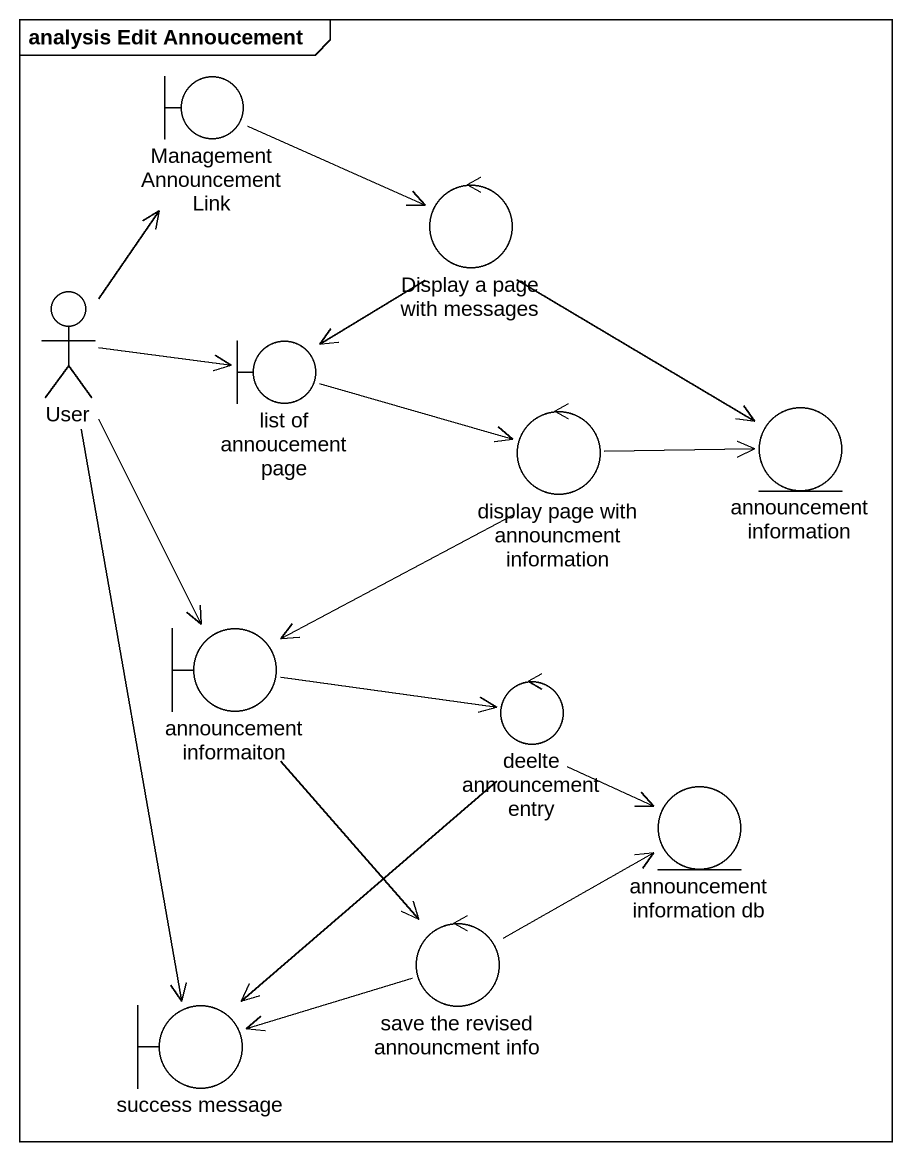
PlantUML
@startuml
mainframe analysis Edit Annoucement
boundary "Management Announcement Link" as Management_Announcement_Link
control "Display a page with messages" as Display_a_page_with_messages
actor User
boundary "list of annoucement page" as list_of_annoucement_page
control "display page with announcment information" as display_page_with
entity "announcement information" as announcement_information
boundary "announcement informaiton" as announcement_informaiton
control "deelte announcement entry" as deelte_announcement_entry
entity "announcement information db" as announcement_information_db
control "save the revised announcment info" as save_the_revised
boundary "success message" as success_message
Management_Announcement_Link -right-> Display_a_page_with_messages
Display_a_page_with_messages --> list_of_annoucement_page
Display_a_page_with_messages --> announcement_information
User -up-> Management_Announcement_Link
User -right-> list_of_annoucement_page
User --> announcement_informaiton
User --> success_message
list_of_annoucement_page -right-> display_page_with
display_page_with -right-> announcement_information
display_page_with --> announcement_informaiton
announcement_informaiton -right-> deelte_announcement_entry
announcement_informaiton --> save_the_revised
deelte_announcement_entry --> announcement_information_db
deelte_announcement_entry --> success_message
save_the_revised -right-> announcement_information_db
save_the_revised -left-> success_message
@enduml
